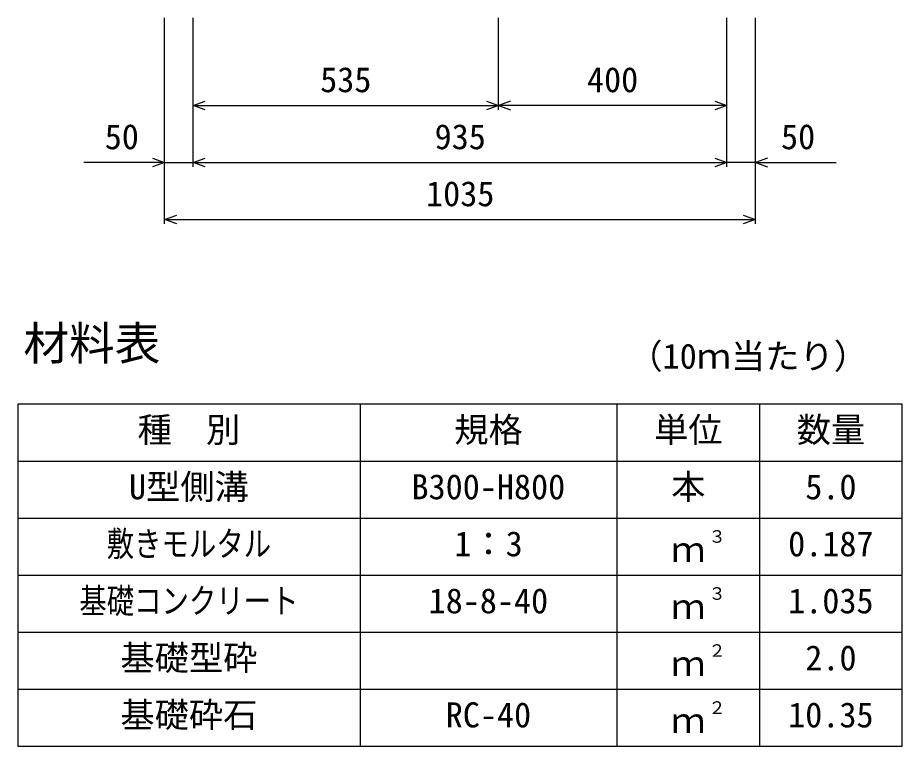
# Model space of a CAD drawing. Units: millimetres, scale not verified. Extents: x -25200 to 25200, y -8910 to 8910.
# Drawn here: x 12085 to 13635, y 496 to 1774 of the extents above; entities that cross this region are included whole.
import ezdxf
from ezdxf.enums import TextEntityAlignment as Align

# ---------------------------------------------------------------- set-up
doc = ezdxf.new("R2010")
doc.units = ezdxf.units.MM
doc.header["$LTSCALE"] = 30
for name, color, linetype, lineweight in [('0-0_DIM', 7, 'Continuous', 25), ('0-3_HYO', 3, 'Continuous', 25), ('0-4_HYO2', 4, 'Continuous', 25), ('0-6_TXT', 7, 'Continuous', 25)]:
    doc.layers.add(name, color=color, linetype=linetype, lineweight=lineweight)
doc.styles.add('ＭＳ ゴシック', font='')
doc.styles.get('ＭＳ ゴシック').set_extended_font_data('MS Gothic')

msp = doc.modelspace()

# ---------------------------------------------------------------- linework, layer by layer
at = {"layer": '0-0_DIM'}
for p, q in [((12342.28, 1412.87), (12342.28, 1774.23)), ((12392.28, 1512.87), (12392.28, 1774.23)), ((12927.28, 1612.87), (12927.28, 1774.23)), ((13327.28, 1512.87), (13327.28, 1774.23)), ((13377.28, 1412.87), (13377.28, 1774.23)), ((12392.28, 1620.37), (12927.28, 1620.37)), ((13327.28, 1620.37), (12927.28, 1620.37)), ((12342.28, 1520.37), (12200.49, 1520.37)), ((12342.28, 1520.37), (12392.28, 1520.37)), ((12392.28, 1520.37), (13327.28, 1520.37)), ((13377.28, 1520.37), (13327.28, 1520.37)), ((13377.28, 1520.37), (13519.07, 1520.37)), ((12342.28, 1420.37), (13377.28, 1420.37))]:
    msp.add_line(p, q, dxfattribs=at)
for points in [[(12413.42, 1612.67), (12392.28, 1620.37), (12413.42, 1628.06)], [(12906.14, 1628.06), (12927.28, 1620.37), (12906.14, 1612.67)], [(12948.42, 1628.06), (12927.28, 1620.37), (12948.42, 1612.67)], [(13306.14, 1628.06), (13327.28, 1620.37), (13306.14, 1612.67)], [(12321.14, 1528.06), (12342.28, 1520.37), (12321.14, 1512.67)], [(12413.42, 1512.67), (12392.28, 1520.37), (12413.42, 1528.06)], [(13306.14, 1528.06), (13327.28, 1520.37), (13306.14, 1512.67)], [(13398.42, 1528.06), (13377.28, 1520.37), (13398.42, 1512.67)], [(12363.42, 1412.67), (12342.28, 1420.37), (12363.42, 1428.06)], [(13356.14, 1428.06), (13377.28, 1420.37), (13356.14, 1412.67)]]:
    msp.add_lwpolyline(points, dxfattribs=at)
at = {"layer": '0-3_HYO'}
for p, q in [((12684.78, 1096.42), (12684.78, 496.42)), ((13134.78, 1096.42), (13134.78, 496.42)), ((13384.78, 1096.42), (13384.78, 496.42)), ((12084.78, 996.42), (13634.78, 996.42))]:
    msp.add_line(p, q, dxfattribs=at)
msp.add_lwpolyline([(12084.78, 496.42), (13634.78, 496.42), (13634.78, 1096.42), (12084.78, 1096.42)], close=True, dxfattribs=at)
at = {"layer": '0-4_HYO2'}
for p, q in [((12084.78, 896.42), (13634.78, 896.42)), ((12084.78, 796.42), (13634.78, 796.42)), ((12084.78, 696.42), (13634.78, 696.42)), ((12084.78, 596.42), (13634.78, 596.42))]:
    msp.add_line(p, q, dxfattribs=at)

# ---------------------------------------------------------------- texts
at = {"layer": '0-0_DIM', "style": 'ＭＳ ゴシック'}
for s, p in [('535', (12614.78, 1630.37)), ('400', (13082.28, 1630.37)), ('50', (12237.28, 1530.37)), ('935', (12815.31, 1530.37)), ('50', (13422.28, 1530.37)), ('1035', (12800.31, 1430.37))]:
    msp.add_text(s, height=43.99, dxfattribs=at).set_placement(p, align=Align.BOTTOM_LEFT)
at = {"layer": '0-6_TXT', "style": 'ＭＳ ゴシック'}
for s, height, p in [('材料表', 58.65, (12094.78, 1156.42)), ('（10ｍ当たり）', 43.99, (13154.78, 1145.42)), ('種\u3000別', 43.99, (12294.78, 1016.42)), ('規格', 43.99, (12849.78, 1016.42)), ('単位', 43.99, (13199.78, 1016.42)), ('数量', 43.99, (13449.78, 1016.42)), ('U型側溝', 43.99, (12279.78, 916.42)), ('本', 43.99, (13229.78, 916.42)), ('B300-H800', 43.99, (12774.78, 916.42)), ('5.0', 43.99, (13464.78, 916.42)), ('1：3', 43.99, (12849.78, 816.42)), ('３', 21.99, (13295.32, 846.79)), ('0.187', 43.99, (13434.78, 816.42)), ('ｍ', 43.99, (13229.78, 806.42)), ('３', 21.99, (13295.32, 746.79)), ('18-8-40', 43.99, (12804.78, 716.42)), ('1.035', 43.99, (13434.78, 716.42)), ('ｍ', 43.99, (13229.78, 706.42)), ('基礎型砕', 43.99, (12264.78, 616.42)), ('２', 21.99, (13295.32, 646.79)), ('2.0', 43.99, (13464.78, 616.42)), ('ｍ', 43.99, (13229.78, 606.42)), ('基礎砕石', 43.99, (12264.78, 516.42)), ('RC-40', 43.99, (12834.78, 516.42)), ('２', 21.99, (13295.32, 546.79)), ('10.35', 43.99, (13434.78, 516.42)), ('ｍ', 43.99, (13229.78, 506.42))]:
    msp.add_text(s, height=height, dxfattribs=at).set_placement(p, align=Align.BOTTOM_LEFT)
at = {"layer": '0-6_TXT', "style": 'ＭＳ ゴシック', "width": 0.8}
for s, p in [('敷きモルタル', (12240.78, 816.42)), ('基礎コンクリート', (12192.78, 716.42))]:
    msp.add_text(s, height=43.99, dxfattribs=at).set_placement(p, align=Align.BOTTOM_LEFT)

doc.saveas('drawing.dxf')
